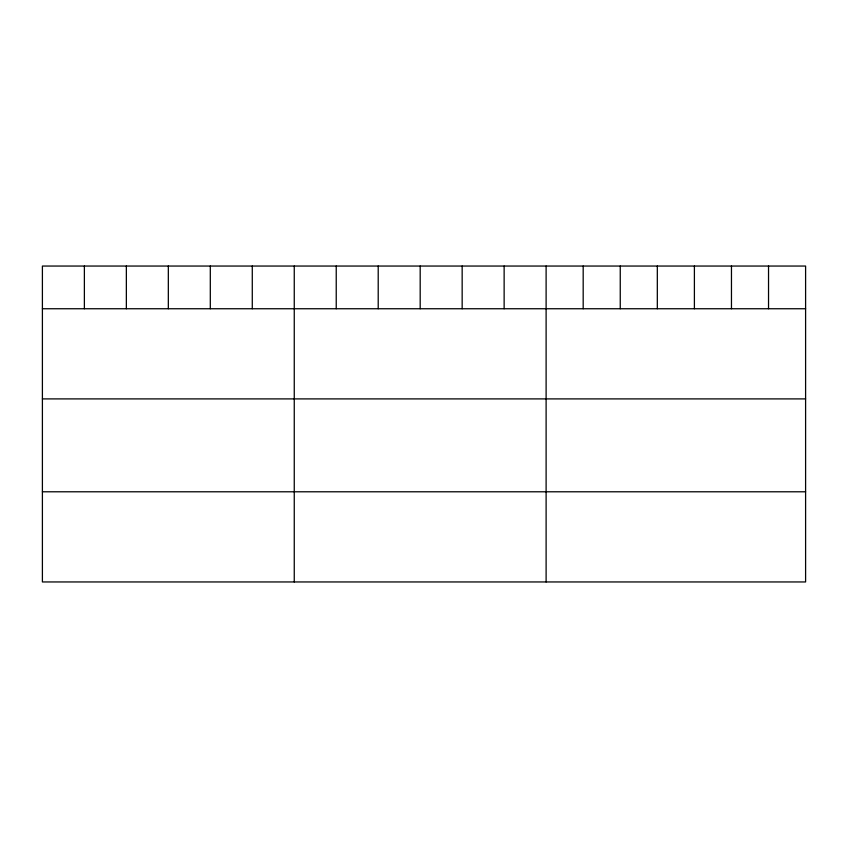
<?xml version="1.0" encoding="UTF-8"?>
<svg xmlns="http://www.w3.org/2000/svg" width="848" height="848" viewBox="0 0 848 848"><rect width="100%" height="100%" fill="white"/><g stroke="black" fill="none" stroke-linecap="round" stroke-linejoin="round"><path stroke-width="1.27" d="M805.6 308.746L805.6 581.951L42.4 581.951L42.4 266.049L805.6 266.049L805.6 308.746L42.4 308.746M42.4 398.899L805.6 398.899M42.4 491.787L805.6 491.787M768.532 266.049L768.532 308.746M731.464 266.049L731.464 308.746M694.395 266.049L694.395 308.746M657.317 266.049L657.317 308.746M620.248 266.049L620.248 308.746M583.18 266.049L583.18 308.746M546.112 266.049L546.112 581.951M504.136 266.049L504.136 308.746M462.16 266.049L462.16 308.746M420.184 266.049L420.184 308.746M378.208 266.049L378.208 308.746M336.232 266.049L336.232 308.746M294.256 266.049L294.256 581.951M252.28 266.049L252.28 308.746M210.304 266.049L210.304 308.746M168.328 266.049L168.328 308.746M126.352 266.049L126.352 308.746M84.376 266.049L84.376 308.746"/></g></svg>
